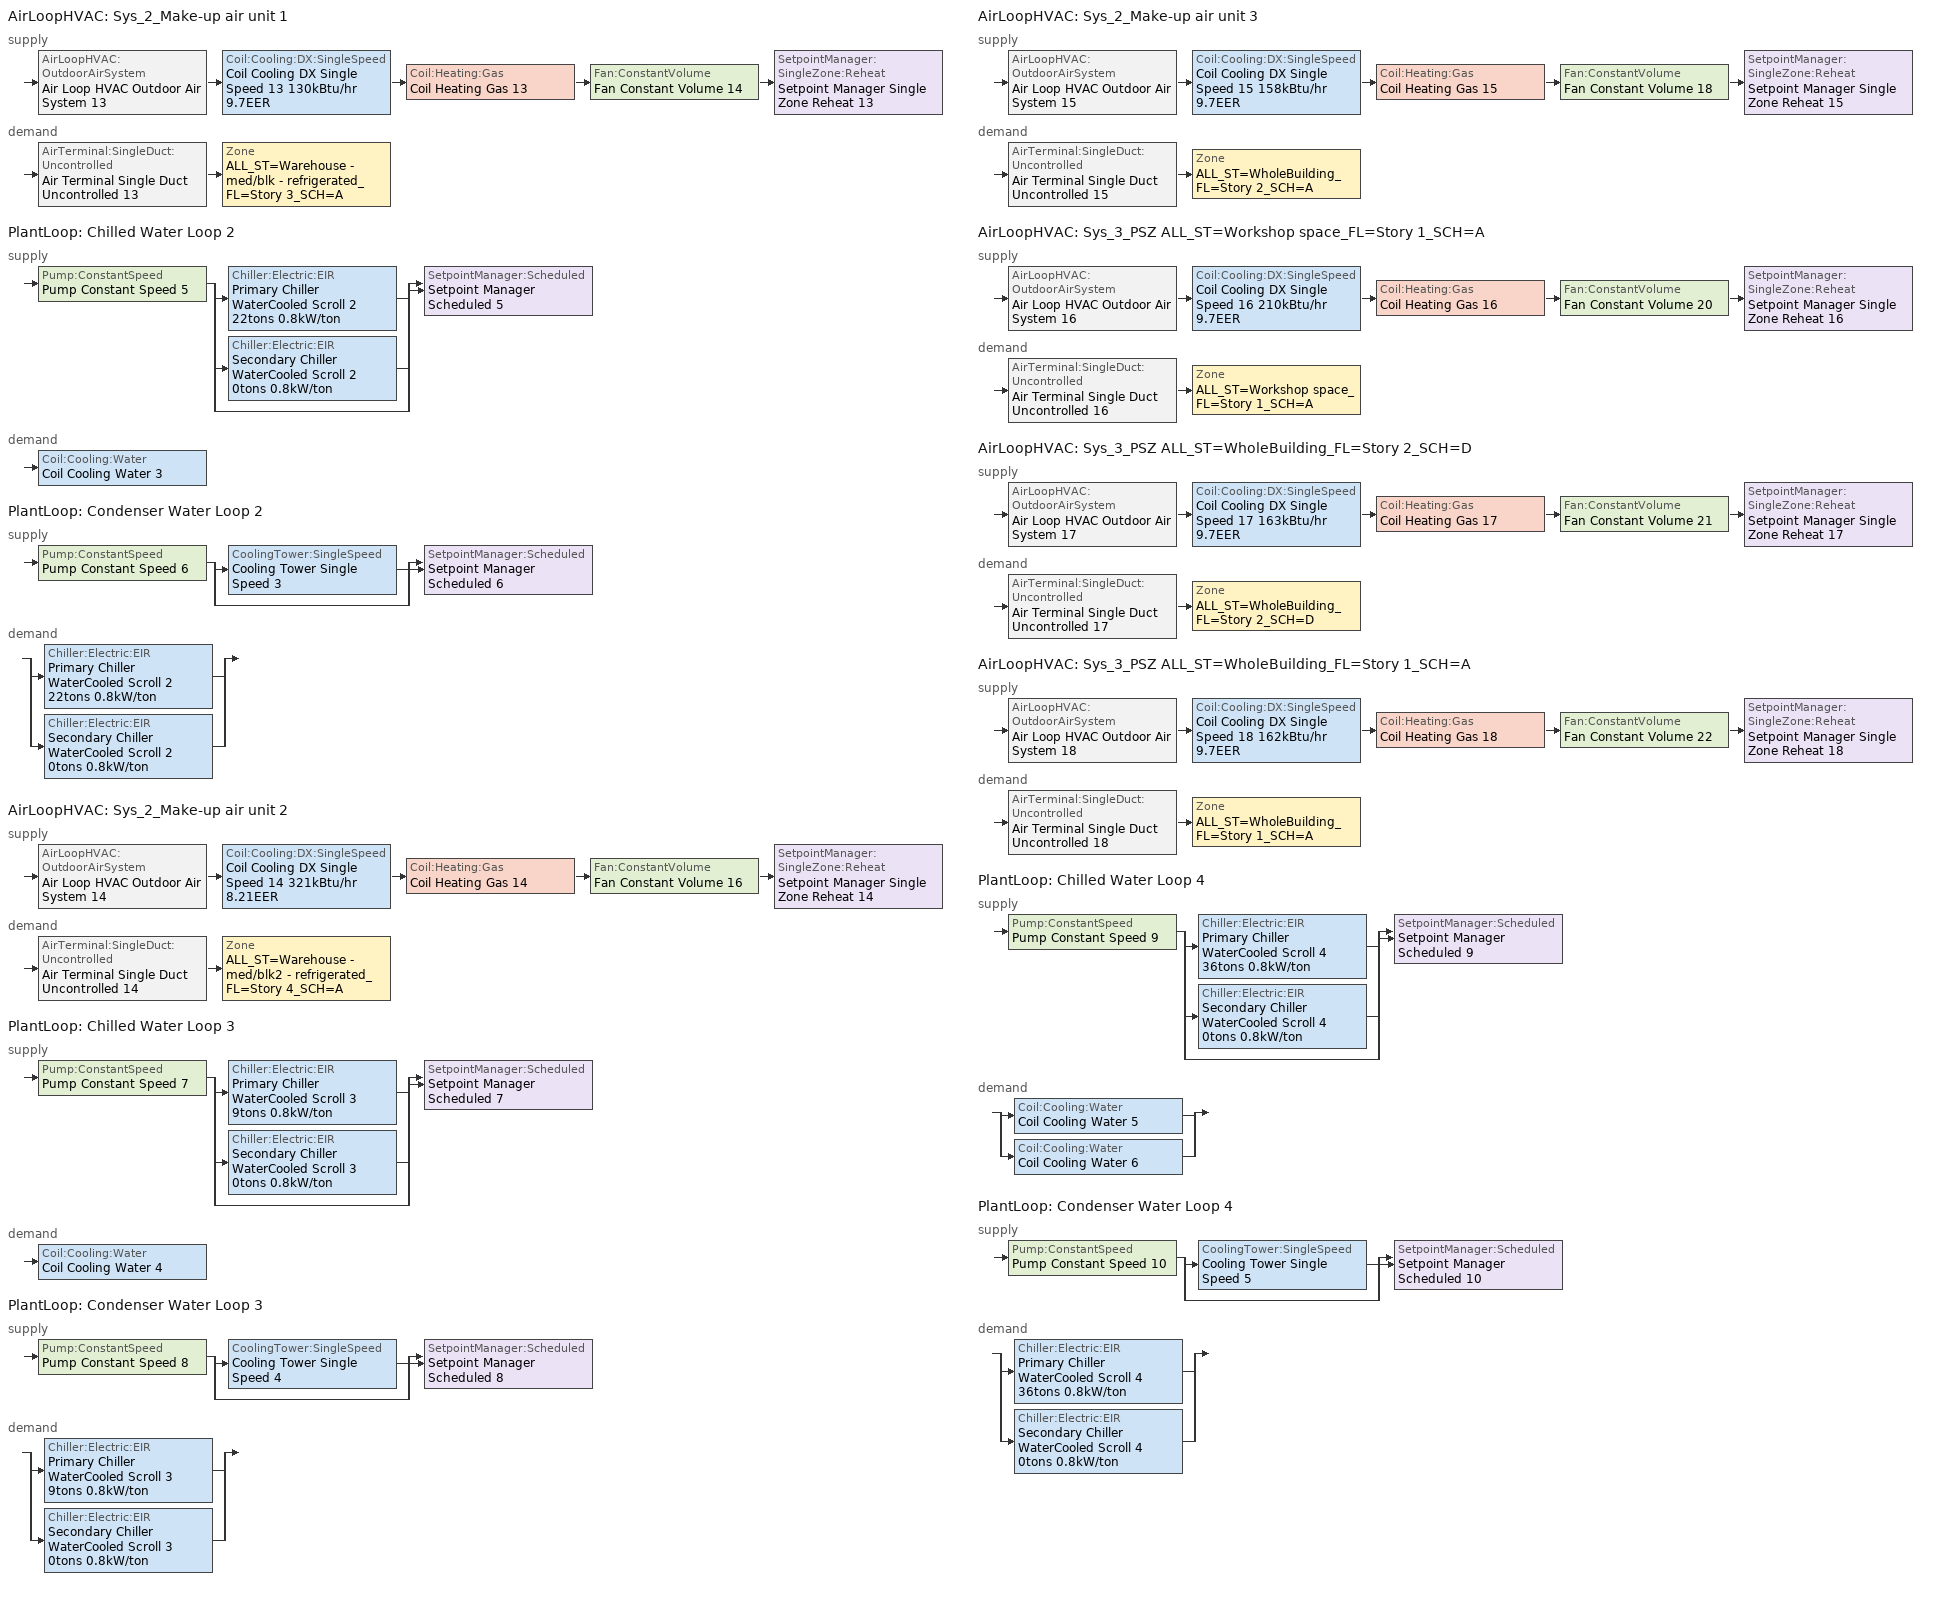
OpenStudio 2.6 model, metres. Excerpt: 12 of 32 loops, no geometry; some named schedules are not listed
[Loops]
AirLoopHVAC 'Sys_2_Make-up air unit 1'
 supply: AirLoopHVAC:OutdoorAirSystem 'Air Loop HVAC Outdoor Air System 13' > Coil:Cooling:DX:SingleSpeed 'Coil Cooling DX Single Speed 13 130kBtu/hr 9.7EER' > Coil:Heating:Gas 'Coil Heating Gas 13' > Fan:ConstantVolume 'Fan Constant Volume 14' > SetpointManager:SingleZone:Reheat 'Setpoint Manager Single Zone Reheat 13'
 demand: AirTerminal:SingleDuct:Uncontrolled 'Air Terminal Single Duct Uncontrolled 13' > Zone 'ALL_ST=Warehouse - med/blk - refrigerated_FL=Story 3_SCH=A'
PlantLoop 'Chilled Water Loop 2'
 supply: Pump:ConstantSpeed 'Pump Constant Speed 5' > split
  | Chiller:Electric:EIR 'Primary Chiller WaterCooled Scroll 2 22tons 0.8kW/ton'
  | Chiller:Electric:EIR 'Secondary Chiller WaterCooled Scroll 2 0tons 0.8kW/ton'
  | bypass
  join > SetpointManager:Scheduled 'Setpoint Manager Scheduled 5'
 demand: Coil:Cooling:Water 'Coil Cooling Water 3'
PlantLoop 'Condenser Water Loop 2'
 supply: Pump:ConstantSpeed 'Pump Constant Speed 6' > split
  | CoolingTower:SingleSpeed 'Cooling Tower Single Speed 3'
  | bypass
  join > SetpointManager:Scheduled 'Setpoint Manager Scheduled 6'
 demand: split
  | Chiller:Electric:EIR 'Primary Chiller WaterCooled Scroll 2 22tons 0.8kW/ton'
  | Chiller:Electric:EIR 'Secondary Chiller WaterCooled Scroll 2 0tons 0.8kW/ton'
AirLoopHVAC 'Sys_2_Make-up air unit 2'
 supply: AirLoopHVAC:OutdoorAirSystem 'Air Loop HVAC Outdoor Air System 14' > Coil:Cooling:DX:SingleSpeed 'Coil Cooling DX Single Speed 14 321kBtu/hr 8.21EER' > Coil:Heating:Gas 'Coil Heating Gas 14' > Fan:ConstantVolume 'Fan Constant Volume 16' > SetpointManager:SingleZone:Reheat 'Setpoint Manager Single Zone Reheat 14'
 demand: AirTerminal:SingleDuct:Uncontrolled 'Air Terminal Single Duct Uncontrolled 14' > Zone 'ALL_ST=Warehouse - med/blk2 - refrigerated_FL=Story 4_SCH=A'
PlantLoop 'Chilled Water Loop 3'
 supply: Pump:ConstantSpeed 'Pump Constant Speed 7' > split
  | Chiller:Electric:EIR 'Primary Chiller WaterCooled Scroll 3 9tons 0.8kW/ton'
  | Chiller:Electric:EIR 'Secondary Chiller WaterCooled Scroll 3 0tons 0.8kW/ton'
  | bypass
  join > SetpointManager:Scheduled 'Setpoint Manager Scheduled 7'
 demand: Coil:Cooling:Water 'Coil Cooling Water 4'
PlantLoop 'Condenser Water Loop 3'
 supply: Pump:ConstantSpeed 'Pump Constant Speed 8' > split
  | CoolingTower:SingleSpeed 'Cooling Tower Single Speed 4'
  | bypass
  join > SetpointManager:Scheduled 'Setpoint Manager Scheduled 8'
 demand: split
  | Chiller:Electric:EIR 'Primary Chiller WaterCooled Scroll 3 9tons 0.8kW/ton'
  | Chiller:Electric:EIR 'Secondary Chiller WaterCooled Scroll 3 0tons 0.8kW/ton'
AirLoopHVAC 'Sys_2_Make-up air unit 3'
 supply: AirLoopHVAC:OutdoorAirSystem 'Air Loop HVAC Outdoor Air System 15' > Coil:Cooling:DX:SingleSpeed 'Coil Cooling DX Single Speed 15 158kBtu/hr 9.7EER' > Coil:Heating:Gas 'Coil Heating Gas 15' > Fan:ConstantVolume 'Fan Constant Volume 18' > SetpointManager:SingleZone:Reheat 'Setpoint Manager Single Zone Reheat 15'
 demand: AirTerminal:SingleDuct:Uncontrolled 'Air Terminal Single Duct Uncontrolled 15' > Zone 'ALL_ST=WholeBuilding_FL=Story 2_SCH=A'
AirLoopHVAC 'Sys_3_PSZ ALL_ST=Workshop space_FL=Story 1_SCH=A'
 supply: AirLoopHVAC:OutdoorAirSystem 'Air Loop HVAC Outdoor Air System 16' > Coil:Cooling:DX:SingleSpeed 'Coil Cooling DX Single Speed 16 210kBtu/hr 9.7EER' > Coil:Heating:Gas 'Coil Heating Gas 16' > Fan:ConstantVolume 'Fan Constant Volume 20' > SetpointManager:SingleZone:Reheat 'Setpoint Manager Single Zone Reheat 16'
 demand: AirTerminal:SingleDuct:Uncontrolled 'Air Terminal Single Duct Uncontrolled 16' > Zone 'ALL_ST=Workshop space_FL=Story 1_SCH=A'
AirLoopHVAC 'Sys_3_PSZ ALL_ST=WholeBuilding_FL=Story 2_SCH=D'
 supply: AirLoopHVAC:OutdoorAirSystem 'Air Loop HVAC Outdoor Air System 17' > Coil:Cooling:DX:SingleSpeed 'Coil Cooling DX Single Speed 17 163kBtu/hr 9.7EER' > Coil:Heating:Gas 'Coil Heating Gas 17' > Fan:ConstantVolume 'Fan Constant Volume 21' > SetpointManager:SingleZone:Reheat 'Setpoint Manager Single Zone Reheat 17'
 demand: AirTerminal:SingleDuct:Uncontrolled 'Air Terminal Single Duct Uncontrolled 17' > Zone 'ALL_ST=WholeBuilding_FL=Story 2_SCH=D'
AirLoopHVAC 'Sys_3_PSZ ALL_ST=WholeBuilding_FL=Story 1_SCH=A'
 supply: AirLoopHVAC:OutdoorAirSystem 'Air Loop HVAC Outdoor Air System 18' > Coil:Cooling:DX:SingleSpeed 'Coil Cooling DX Single Speed 18 162kBtu/hr 9.7EER' > Coil:Heating:Gas 'Coil Heating Gas 18' > Fan:ConstantVolume 'Fan Constant Volume 22' > SetpointManager:SingleZone:Reheat 'Setpoint Manager Single Zone Reheat 18'
 demand: AirTerminal:SingleDuct:Uncontrolled 'Air Terminal Single Duct Uncontrolled 18' > Zone 'ALL_ST=WholeBuilding_FL=Story 1_SCH=A'
PlantLoop 'Chilled Water Loop 4'
 supply: Pump:ConstantSpeed 'Pump Constant Speed 9' > split
  | Chiller:Electric:EIR 'Primary Chiller WaterCooled Scroll 4 36tons 0.8kW/ton'
  | Chiller:Electric:EIR 'Secondary Chiller WaterCooled Scroll 4 0tons 0.8kW/ton'
  | bypass
  join > SetpointManager:Scheduled 'Setpoint Manager Scheduled 9'
 demand: split
  | Coil:Cooling:Water 'Coil Cooling Water 5'
  | Coil:Cooling:Water 'Coil Cooling Water 6'
PlantLoop 'Condenser Water Loop 4'
 supply: Pump:ConstantSpeed 'Pump Constant Speed 10' > split
  | CoolingTower:SingleSpeed 'Cooling Tower Single Speed 5'
  | bypass
  join > SetpointManager:Scheduled 'Setpoint Manager Scheduled 10'
 demand: split
  | Chiller:Electric:EIR 'Primary Chiller WaterCooled Scroll 4 36tons 0.8kW/ton'
  | Chiller:Electric:EIR 'Secondary Chiller WaterCooled Scroll 4 0tons 0.8kW/ton'
[Sizing:Zone] Zone Cooling Design Supply Air Temperature Input Method=SupplyAirTemperature; Zone Cooling Design Supply Air Temperature {C}=13; Zone Cooling Design Supply Air Temperature Difference {deltaC}=11.11; Zone Heating Design Supply Air Temperature Input Method=SupplyAirTemperature; Zone Heating Design Supply Air Temperature {C}=43; Zone Heating Design Supply Air Temperature Difference {deltaC}=11.11; Zone Cooling Design Supply Air Humidity Ratio {kg-H2O/kg-air}=0.0085; Zone Heating Design Supply Air Humidity Ratio {kg-H2O/kg-air}=0.008; Zone Heating Sizing Factor=1.3; Zone Cooling Sizing Factor=1.1; Cooling Design Air Flow Method=DesignDay; Heating Design Air Flow Method=DesignDay; Account for Dedicated Outdoor Air System=No; Dedicated Outdoor Air System Control Strategy=NeutralSupplyAir; Dedicated Outdoor Air Low Setpoint Temperature for Design {C}=autosize; Dedicated Outdoor Air High Setpoint Temperature for Design {C}=autosize
ALL_ST=Warehouse - med/blk - refrigerated_FL=Story 3_SCH=A; ALL_ST=Warehouse - med/blk2 - refrigerated_FL=Story 4_SCH=A; ALL_ST=Workshop space_FL=Story 1_SCH=A; ALL_ST=WholeBuilding_FL=Story 2_SCH=D; ALL_ST=WholeBuilding_FL=Story 2_SCH=A; ALL_ST=WholeBuilding_FL=Story 1_SCH=A
[Zone equipment]
ALL_ST=Warehouse - med/blk - refrigerated_FL=Story 3_SCH=A: Zone HVAC Four Pipe Fan Coil 2, Air Terminal Single Duct Uncontrolled 13
ALL_ST=Warehouse - med/blk2 - refrigerated_FL=Story 4_SCH=A: Zone HVAC Four Pipe Fan Coil 3, Air Terminal Single Duct Uncontrolled 14
ALL_ST=Workshop space_FL=Story 1_SCH=A: Air Terminal Single Duct Uncontrolled 16, Zone HVAC Baseboard Convective Water 12
ALL_ST=WholeBuilding_FL=Story 2_SCH=D: Air Terminal Single Duct Uncontrolled 17, Zone HVAC Baseboard Convective Water 13
ALL_ST=WholeBuilding_FL=Story 2_SCH=A: Zone HVAC Four Pipe Fan Coil 4, Air Terminal Single Duct Uncontrolled 15
ALL_ST=WholeBuilding_FL=Story 1_SCH=A: Air Terminal Single Duct Uncontrolled 18, Zone HVAC Baseboard Convective Water 14
[PlantLoop] Glycol Concentration=0; Plant Loop Volume {m3}=Autocalculate; Load Distribution Scheme=Optimal
Chilled Water Loop 2; Condenser Water Loop 2; Chilled Water Loop 3; Condenser Water Loop 3; Chilled Water Loop 4; Condenser Water Loop 4
[Sizing:Plant] Loop Design Temperature Difference {deltaC}=6; Sizing Option=NonCoincident; Zone Timesteps in Averaging Window=1; Coincident Sizing Factor Mode=None
Name | Loop Type | Design Loop Exit Temperature {C}
Chilled Water Loop 2; Chilled Water Loop 3; Chilled Water Loop 4 | Cooling | 7
Condenser Water Loop 2; Condenser Water Loop 3; Condenser Water Loop 4 | Condenser | 29
[AirLoopHVAC] Design Supply Air Flow Rate {m3/s}=AutoSize
Name | Availability Schedule
Sys_2_Make-up air unit 1 | Sys_2_Make-up air unit 1 Occ Sch
Sys_2_Make-up air unit 2 | Sys_2_Make-up air unit 2 Occ Sch
Sys_2_Make-up air unit 3 | Sys_2_Make-up air unit 3 Occ Sch
Sys_3_PSZ ALL_ST=Workshop space_FL=Story 1_SCH=A | Sys_3_PSZ ALL_ST=Workshop space_FL=Story 1_SCH=A Occ Sch
Sys_3_PSZ ALL_ST=WholeBuilding_FL=Story 2_SCH=D | Sys_3_PSZ ALL_ST=WholeBuilding_FL=Story 2_SCH=D Occ Sch
Sys_3_PSZ ALL_ST=WholeBuilding_FL=Story 1_SCH=A | Sys_3_PSZ ALL_ST=WholeBuilding_FL=Story 1_SCH=A Occ Sch
[Sizing:System] Type of Load to Size On=Sensible; Design Outdoor Air Flow Rate {m3/s}=Autosize; Minimum System Air Flow Ratio=1; Preheat Design Temperature {C}=7; Preheat Design Humidity Ratio {kg-H2O/kg-Air}=0.008; Precool Design Temperature {C}=13; Precool Design Humidity Ratio {kg-H2O/kg-Air}=0.008; Central Cooling Design Supply Air Temperature {C}=13; Sizing Option=NonCoincident; 100% Outdoor Air in Cooling=No; 100% Outdoor Air in Heating=No; Central Cooling Design Supply Air Humidity Ratio {kg-H2O/kg-Air}=0.0085; Central Heating Design Supply Air Humidity Ratio {kg-H2O/kg-Air}=0.008; Cooling Design Air Flow Method=DesignDay; Cooling Design Air Flow Rate {m3/s}=0; Heating Design Air Flow Method=DesignDay; Heating Design Air Flow Rate {m3/s}=0; System Outdoor Air Method=ZoneSum; Zone Maximum Outdoor Air Fraction=1; Cooling Supply Air Flow Rate Per Floor Area {m3/s-m2}=0.00996765; Cooling Fraction of Autosized Cooling Supply Air Flow Rate=1; Cooling Supply Air Flow Rate Per Unit Cooling Capacity {m3/s-W}=3.94755e-05; Heating Supply Air Flow Rate Per Floor Area {m3/s-m2}=0.00996765; Heating Fraction of Autosized Heating Supply Air Flow Rate=1; Heating Fraction of Autosized Cooling Supply Air Flow Rate=1; Heating Supply Air Flow Rate Per Unit Heating Capacity {m3/s-W}=3.15882e-05; Cooling Design Capacity Method=CoolingDesignCapacity; Cooling Design Capacity {W}=autosize; Cooling Design Capacity Per Floor Area {W/m2}=234.7; Fraction of Autosized Cooling Design Capacity=1; Heating Design Capacity Method=HeatingDesignCapacity; Heating Design Capacity {W}=autosize; Heating Design Capacity Per Floor Area {W/m2}=157; Fraction of Autosized Heating Design Capacity=1; Central Cooling Capacity Control Method=OnOff
Name | Central Heating Design Supply Air Temperature {C}
Sys_2_Make-up air unit 1; Sys_2_Make-up air unit 2; Sys_2_Make-up air unit 3 | 13.1
Sys_3_PSZ ALL_ST=Workshop space_FL=Story 1_SCH=A; Sys_3_PSZ ALL_ST=WholeBuilding_FL=Story 2_SCH=D; Sys_3_PSZ ALL_ST=WholeBuilding_FL=Story 1_SCH=A | 43
[Fan:ConstantVolume] Availability Schedule=Always On Discrete; Fan Efficiency=0.39975; Pressure Rise {Pa}=640; Maximum Flow Rate {m3/s}=AutoSize; Motor Efficiency=0.615
Fan Constant Volume 14; Fan Constant Volume 16; Fan Constant Volume 18; Fan Constant Volume 20; Fan Constant Volume 21; Fan Constant Volume 22
[Coil:Heating:Gas] Availability Schedule=Always On Discrete; Nominal Capacity {W}=AutoSize; Parasitic Electric Load {W}=0; Part Load Fraction Correlation Curve=FURNACE-EFFPLR-NECB2011; Parasitic Gas Load {W}=0
Name | Gas Burner Efficiency
Coil Heating Gas 13; Coil Heating Gas 14; Coil Heating Gas 15 | 0.924
Coil Heating Gas 16; Coil Heating Gas 17; Coil Heating Gas 18 | 0.81
[Coil:Cooling:DX:SingleSpeed] Rated Total Cooling Capacity {W}=autosize; Rated Sensible Heat Ratio=autosize; Rated Air Flow Rate {m3/s}=autosize; Rated Evaporator Fan Power Per Volume Flow Rate {W/(m3/s)}=773.3; Total Cooling Capacity Function of Temperature Curve=DXCOOL-NECB2011-REF-CAPFT; Total Cooling Capacity Function of Flow Fraction Curve=DXCOOL-NECB2011-REF-CAPFFLOW; Energy Input Ratio Function of Temperature Curve=DXCOOL-NECB2011-REF-COOLEIRFT; Energy Input Ratio Function of Flow Fraction Curve=DXCOOL-NECB2011-REF-COOLEIRFFLOW; Part Load Fraction Correlation Curve=DXCOOL-NECB2011-REF-COOLPLFFPLR; Condenser Type=AirCooled; Evaporative Condenser Effectiveness=0; Evaporative Condenser Air Flow Rate {m3/s}=Autosize; Evaporative Condenser Pump Rated Power Consumption {W}=Autosize; Crankcase Heater Capacity {W}=0; Maximum Outdoor Dry-Bulb Temperature for Crankcase Heater Operation {C}=0; Basin Heater Capacity {W/K}=0; Basin Heater Setpoint Temperature {C}=10
Name | Availability Schedule | Rated COP {W/W}
Coil Cooling DX Single Speed 13 130kBtu/hr 9.7EER | tpfc_clg_availability 1 | 3.37767
Coil Cooling DX Single Speed 14 321kBtu/hr 8.21EER | tpfc_clg_availability 2 | 2.98178
Coil Cooling DX Single Speed 15 158kBtu/hr 9.7EER | tpfc_clg_availability 3 | 3.39858
Coil Cooling DX Single Speed 16 210kBtu/hr 9.7EER | Always On Discrete | 3.43827
Coil Cooling DX Single Speed 17 163kBtu/hr 9.7EER | Always On Discrete | 3.40273
Coil Cooling DX Single Speed 18 162kBtu/hr 9.7EER | Always On Discrete | 3.40214
[Controller:OutdoorAir] Minimum Outdoor Air Flow Rate {m3/s}=autosize; Maximum Outdoor Air Flow Rate {m3/s}=Autosize; Economizer Control Type=DifferentialEnthalpy; Economizer Control Action Type=ModulateFlow; Lockout Type=NoLockout; Minimum Limit Type=FixedMinimum; High Humidity Control=No
Name | Minimum Outdoor Air Schedule | Controller Mechanical Ventilation | Heat Recovery Bypass Control Type
Controller Outdoor Air 13 | Sys_2_Make-up air unit 1 Occ Sch | Controller Mechanical Ventilation 13 | BypassWhenWithinEconomizerLimits
Controller Outdoor Air 14 | Sys_2_Make-up air unit 2 Occ Sch | Controller Mechanical Ventilation 14 | BypassWhenWithinEconomizerLimits
Controller Outdoor Air 15 | Sys_2_Make-up air unit 3 Occ Sch | Controller Mechanical Ventilation 15 | BypassWhenWithinEconomizerLimits
Controller Outdoor Air 16 | Sys_3_PSZ ALL_ST=Workshop space_FL=Story 1_SCH=A Occ Sch | Controller Mechanical Ventilation 16 | BypassWhenOAFlowGreaterThanMinimum
Controller Outdoor Air 17 | Sys_3_PSZ ALL_ST=WholeBuilding_FL=Story 2_SCH=D Occ Sch | Controller Mechanical Ventilation 17 | BypassWhenWithinEconomizerLimits
Controller Outdoor Air 18 | Sys_3_PSZ ALL_ST=WholeBuilding_FL=Story 1_SCH=A Occ Sch | Controller Mechanical Ventilation 18 | BypassWhenWithinEconomizerLimits
[Controller:MechanicalVentilation] Availability Schedule=Always On Discrete; System Outdoor Air Method=ZoneSum
Controller Mechanical Ventilation 13; Controller Mechanical Ventilation 14; Controller Mechanical Ventilation 15; Controller Mechanical Ventilation 16; Controller Mechanical Ventilation 17; Controller Mechanical Ventilation 18
[AirLoopHVAC:OutdoorAirSystem]
Name | Controller
Air Loop HVAC Outdoor Air System 13 | Controller Outdoor Air 13
Air Loop HVAC Outdoor Air System 14 | Controller Outdoor Air 14
Air Loop HVAC Outdoor Air System 15 | Controller Outdoor Air 15
Air Loop HVAC Outdoor Air System 16 | Controller Outdoor Air 16
Air Loop HVAC Outdoor Air System 17 | Controller Outdoor Air 17
Air Loop HVAC Outdoor Air System 18 | Controller Outdoor Air 18
[SetpointManager:SingleZone:Reheat]
Name | Minimum Supply Air Temperature {C} | Maximum Supply Air Temperature {C} | Control Zone
Setpoint Manager Single Zone Reheat 13 | 13.1 | 13 | ALL_ST=Warehouse - med/blk - refrigerated_FL=Story 3_SCH=A
Setpoint Manager Single Zone Reheat 14 | 13.1 | 13 | ALL_ST=Warehouse - med/blk2 - refrigerated_FL=Story 4_SCH=A
Setpoint Manager Single Zone Reheat 15 | 13.1 | 13 | ALL_ST=WholeBuilding_FL=Story 2_SCH=A
Setpoint Manager Single Zone Reheat 16 | 13 | 43 | ALL_ST=Workshop space_FL=Story 1_SCH=A
Setpoint Manager Single Zone Reheat 17 | 13 | 43 | ALL_ST=WholeBuilding_FL=Story 2_SCH=D
Setpoint Manager Single Zone Reheat 18 | 13 | 43 | ALL_ST=WholeBuilding_FL=Story 1_SCH=A
[AirTerminal:SingleDuct:Uncontrolled] Availability Schedule=Always On Discrete; Maximum Air Flow Rate {m3/s}=AutoSize
Air Terminal Single Duct Uncontrolled 13; Air Terminal Single Duct Uncontrolled 14; Air Terminal Single Duct Uncontrolled 15; Air Terminal Single Duct Uncontrolled 16; Air Terminal Single Duct Uncontrolled 17; Air Terminal Single Duct Uncontrolled 18
[Pump:ConstantSpeed] Rated Flow Rate {m3/s}=autosize; Rated Pump Head {Pa}=179352; Rated Power Consumption {W}=autosize; Fraction of Motor Inefficiencies to Fluid Stream=0; Pump Control Type=Intermittent; Design Power Sizing Method=PowerPerFlowPerPressure; Design Electric Power per Unit Flow Rate {W/(m3/s)}=348701.1; Design Shaft Power per Unit Flow Rate per Unit Head {W-s/m3-Pa}=1.28205
Name | Motor Efficiency
Pump Constant Speed 5; Pump Constant Speed 7; Pump Constant Speed 8 | 0.855
Pump Constant Speed 6; Pump Constant Speed 10 | 0.895
Pump Constant Speed 9 | 0.865
[Chiller:Electric:EIR] Reference COP {W/W}=4.5032; Cooling Capacity Function of Temperature Curve=WaterCooled_Scroll_CAPFT_NECB2011; Electric Input to Cooling Output Ratio Function of Temperature Curve=WaterCooled_Scroll_EIRFT_NECB2011; Electric Input to Cooling Output Ratio Function of Part Load Ratio Curve=WaterCooled_Scroll_EIRFPLR_NECB2011; Minimum Part Load Ratio=0.25; Minimum Unloading Ratio=0.25; Condenser Type=WaterCooled; Chiller Flow Mode=LeavingSetpointModulated; Design Heat Recovery Water Flow Rate {m3/s}=0; Sizing Factor=1; Basin Heater Capacity {W/K}=0; Basin Heater Setpoint Temperature {C}=10
Name | Reference Capacity {W}
Primary Chiller WaterCooled Scroll 2 22tons 0.8kW/ton | 75656.7
Secondary Chiller WaterCooled Scroll 2 0tons 0.8kW/ton; Secondary Chiller WaterCooled Scroll 3 0tons 0.8kW/ton; Secondary Chiller WaterCooled Scroll 4 0tons 0.8kW/ton | 0.001
Primary Chiller WaterCooled Scroll 3 9tons 0.8kW/ton | 32972.1
Primary Chiller WaterCooled Scroll 4 36tons 0.8kW/ton | 127400
[SetpointManager:Scheduled] Control Variable=Temperature
Name | Schedule
Setpoint Manager Scheduled 5 | CHW Temp 2
Setpoint Manager Scheduled 6 | CW Temp 2
Setpoint Manager Scheduled 7 | CHW Temp 3
Setpoint Manager Scheduled 8 | CW Temp 3
Setpoint Manager Scheduled 9 | CHW Temp 4
Setpoint Manager Scheduled 10 | CW Temp 4
[CoolingTower:SingleSpeed] Design Water Flow Rate {m3/s}=autosize; Design Air Flow Rate {m3/s}=autosize; U-Factor Times Area Value at Design Air Flow Rate {W/K}=autosize; Air Flow Rate in Free Convection Regime {m3/s}=autosize; U-Factor Times Area Value at Free Convection Air Flow Rate {W/K}=autosize; Performance Input Method=UFactorTimesAreaAndDesignWaterFlowRate; Free Convection Capacity {W}=0; Basin Heater Capacity {W/K}=0; Evaporation Loss Mode=LossFactor; Evaporation Loss Factor {percent/K}=0.2; Drift Loss Percent {percent}=0.008; Blowdown Calculation Mode=ConcentrationRatio; Blowdown Concentration Ratio=3; Capacity Control=FanCycling; Number of Cells=1; Cell Control=MinimalCell; Cell Minimum  Water Flow Rate Fraction=0.33; Cell Maximum Water Flow Rate Fraction=2.5; Sizing Factor=1; Free Convection Air Flow Rate Sizing Factor=0.1; Free Convection U-Factor Times Area Value Sizing Factor=0.1; Heat Rejection Capacity and Nominal Capacity Sizing Ratio=1.25; Free Convection Nominal Capacity Sizing Factor=0.1; Design Inlet Air Dry-Bulb Temperature {C}=35; Design Inlet Air Wet-Bulb Temperature {C}=24; Design Approach Temperature {deltaC}=5; Design Range Temperature {deltaC}=6
Name | Fan Power at Design Air Flow Rate {W}
Cooling Tower Single Speed 3; Cooling Tower Single Speed 4 | autosize
Cooling Tower Single Speed 5 | 2335.37
[Coil:Cooling:Water]
Name | Availability Schedule
Coil Cooling Water 3 | tpfc_clg_availability 2
Coil Cooling Water 4 | tpfc_clg_availability 3
Coil Cooling Water 5; Coil Cooling Water 6 | Always On Discrete
[Controller:WaterCoil] Action=Reverse; Minimum Actuated Flow {m3/s}=0
Name | Water Coil
Controller Water Coil 6 | Coil Cooling Water 3
Controller Water Coil 8 | Coil Cooling Water 4
Controller Water Coil 10 | Coil Cooling Water 5
Controller Water Coil 13 | Coil Cooling Water 6
[Schedule:Ruleset]
Name | Default Day Schedule | Summer Design Day Schedule | Winter Design Day Schedule
tpfc_clg_availability 1 | Schedule Day 8
tpfc_clg_availability 2 | Schedule Day 12
CHW Temp 2 | Schedule Day 13
CW Temp 2 | Schedule Day 14
tpfc_clg_availability 3 | Schedule Day 16
CHW Temp 3 | Schedule Day 17
CW Temp 3 | Schedule Day 18
CHW Temp 4 | Schedule Day 19
CW Temp 4 | Schedule Day 20
Sys_2_Make-up air unit 1 Occ Sch | Sys_2_Make-up air unit 1 Occ Sch Default | Sys_2_Make-up air unit 1 Occ Sch Summer Design Day | Sys_2_Make-up air unit 1 Occ Sch Winter Design Day
Sys_2_Make-up air unit 2 Occ Sch | Sys_2_Make-up air unit 2 Occ Sch Default | Sys_2_Make-up air unit 2 Occ Sch Summer Design Day | Sys_2_Make-up air unit 2 Occ Sch Winter Design Day
Sys_2_Make-up air unit 3 Occ Sch | Sys_2_Make-up air unit 3 Occ Sch Default | Sys_2_Make-up air unit 3 Occ Sch Summer Design Day | Sys_2_Make-up air unit 3 Occ Sch Winter Design Day
Sys_3_PSZ ALL_ST=WholeBuilding_FL=Story 1_SCH=A Occ Sch | Sys_3_PSZ ALL_ST=WholeBuilding_FL=Story 1_SCH=A Occ Sch Default | Sys_3_PSZ ALL_ST=WholeBuilding_FL=Story 1_SCH=A Occ Sch Summer Design Day | Sys_3_PSZ ALL_ST=WholeBuilding_FL=Story 1_SCH=A Occ Sch Winter Design Day
Sys_3_PSZ ALL_ST=WholeBuilding_FL=Story 2_SCH=D Occ Sch | Sys_3_PSZ ALL_ST=WholeBuilding_FL=Story 2_SCH=D Occ Sch Default | Sys_3_PSZ ALL_ST=WholeBuilding_FL=Story 2_SCH=D Occ Sch Summer Design Day | Sys_3_PSZ ALL_ST=WholeBuilding_FL=Story 2_SCH=D Occ Sch Winter Design Day
Sys_3_PSZ ALL_ST=Workshop space_FL=Story 1_SCH=A Occ Sch | Sys_3_PSZ ALL_ST=Workshop space_FL=Story 1_SCH=A Occ Sch Default | Sys_3_PSZ ALL_ST=Workshop space_FL=Story 1_SCH=A Occ Sch Summer Design Day | Sys_3_PSZ ALL_ST=Workshop space_FL=Story 1_SCH=A Occ Sch Winter Design Day
[Schedule:Day]
Schedule Day 8; tpfc_clg_availability_sch_rule_day 3; tpfc_clg_availability_sch_rule_day 5; Schedule Day 12; tpfc_clg_availability_sch_rule_day 6; tpfc_clg_availability_sch_rule_day 8; Schedule Day 16; tpfc_clg_availability_sch_rule_day 9; tpfc_clg_availability_sch_rule_day 11; Sys_2_Make-up air unit 1 Occ Sch Saturday; Sys_2_Make-up air unit 1 Occ Sch Sunday; Sys_2_Make-up air unit 2 Occ Sch Saturday; Sys_2_Make-up air unit 2 Occ Sch Sunday; Sys_2_Make-up air unit 3 Occ Sch Saturday; Sys_2_Make-up air unit 3 Occ Sch Sunday; Sys_3_PSZ ALL_ST=WholeBuilding_FL=Story 1_SCH=A Occ Sch Saturday; Sys_3_PSZ ALL_ST=WholeBuilding_FL=Story 1_SCH=A Occ Sch Sunday; Sys_3_PSZ ALL_ST=WholeBuilding_FL=Story 2_SCH=D Occ Sch Saturday; Sys_3_PSZ ALL_ST=WholeBuilding_FL=Story 2_SCH=D Occ Sch Sunday; Sys_3_PSZ ALL_ST=Workshop space_FL=Story 1_SCH=A Occ Sch Saturday; Sys_3_PSZ ALL_ST=Workshop space_FL=Story 1_SCH=A Occ Sch Sunday: 24, 0, 0
tpfc_clg_availability_sch_rule_day 4; tpfc_clg_availability_sch_rule_day 7; tpfc_clg_availability_sch_rule_day 10; Sys_2_Make-up air unit 1 Occ Sch Default; Sys_2_Make-up air unit 1 Occ Sch Winter Design Day; Sys_2_Make-up air unit 1 Occ Sch Summer Design Day; Sys_2_Make-up air unit 2 Occ Sch Default; Sys_2_Make-up air unit 2 Occ Sch Winter Design Day; Sys_2_Make-up air unit 2 Occ Sch Summer Design Day; Sys_2_Make-up air unit 3 Occ Sch Default; Sys_2_Make-up air unit 3 Occ Sch Winter Design Day; Sys_2_Make-up air unit 3 Occ Sch Summer Design Day; Sys_3_PSZ ALL_ST=WholeBuilding_FL=Story 1_SCH=A Occ Sch Default; Sys_3_PSZ ALL_ST=WholeBuilding_FL=Story 1_SCH=A Occ Sch Winter Design Day; Sys_3_PSZ ALL_ST=WholeBuilding_FL=Story 1_SCH=A Occ Sch Summer Design Day; Sys_3_PSZ ALL_ST=WholeBuilding_FL=Story 2_SCH=D Occ Sch Default; Sys_3_PSZ ALL_ST=WholeBuilding_FL=Story 2_SCH=D Occ Sch Winter Design Day; Sys_3_PSZ ALL_ST=WholeBuilding_FL=Story 2_SCH=D Occ Sch Summer Design Day; Sys_3_PSZ ALL_ST=Workshop space_FL=Story 1_SCH=A Occ Sch Default; Sys_3_PSZ ALL_ST=Workshop space_FL=Story 1_SCH=A Occ Sch Winter Design Day; Sys_3_PSZ ALL_ST=Workshop space_FL=Story 1_SCH=A Occ Sch Summer Design Day: 24, 0, 1
Schedule Day 13; wkdCHW Temp 5; satCHW Temp 5; sunCHW Temp 5; Schedule Day 17; wkdCHW Temp 7; satCHW Temp 7; sunCHW Temp 7; Schedule Day 19; wkdCHW Temp 9; satCHW Temp 9; sunCHW Temp 9: 1, 0, 7, 2, 0, 7, 3, 0, 7, 4, 0, 7, 5, 0, 7, 6, 0, 7, 7, 0, 7, 8, 0, 7, 9, 0, 7, 10, 0, 7, 11, 0, 7, 12, 0, 7, 13, 0, 7, 14, 0, 7, 15, 0, 7, 16, 0, 7, 17, 0, 7, 18, 0, 7, 19, 0, 7, 20, 0, 7, 21, 0, 7, 22, 0, 7, 23, 0, 7, 24, 0, 7
Schedule Day 14; wkdCW Temp 5; satCW Temp 5; sunCW Temp 5; Schedule Day 18; wkdCW Temp 7; satCW Temp 7; sunCW Temp 7; Schedule Day 20; wkdCW Temp 9; satCW Temp 9; sunCW Temp 9: 1, 0, 29, 2, 0, 29, 3, 0, 29, 4, 0, 29, 5, 0, 29, 6, 0, 29, 7, 0, 29, 8, 0, 29, 9, 0, 29, 10, 0, 29, 11, 0, 29, 12, 0, 29, 13, 0, 29, 14, 0, 29, 15, 0, 29, 16, 0, 29, 17, 0, 29, 18, 0, 29, 19, 0, 29, 20, 0, 29, 21, 0, 29, 22, 0, 29, 23, 0, 29, 24, 0, 29
Sys_2_Make-up air unit 1 Occ Sch Monday; Sys_2_Make-up air unit 1 Occ Sch Tuesday; Sys_2_Make-up air unit 1 Occ Sch Wednesday; Sys_2_Make-up air unit 1 Occ Sch Thursday; Sys_2_Make-up air unit 1 Occ Sch Friday; Sys_2_Make-up air unit 2 Occ Sch Monday; Sys_2_Make-up air unit 2 Occ Sch Tuesday; Sys_2_Make-up air unit 2 Occ Sch Wednesday; Sys_2_Make-up air unit 2 Occ Sch Thursday; Sys_2_Make-up air unit 2 Occ Sch Friday; Sys_2_Make-up air unit 3 Occ Sch Monday; Sys_2_Make-up air unit 3 Occ Sch Tuesday; Sys_2_Make-up air unit 3 Occ Sch Wednesday; Sys_2_Make-up air unit 3 Occ Sch Thursday; Sys_2_Make-up air unit 3 Occ Sch Friday; Sys_3_PSZ ALL_ST=WholeBuilding_FL=Story 1_SCH=A Occ Sch Monday; Sys_3_PSZ ALL_ST=WholeBuilding_FL=Story 1_SCH=A Occ Sch Tuesday; Sys_3_PSZ ALL_ST=WholeBuilding_FL=Story 1_SCH=A Occ Sch Wednesday; Sys_3_PSZ ALL_ST=WholeBuilding_FL=Story 1_SCH=A Occ Sch Thursday; Sys_3_PSZ ALL_ST=WholeBuilding_FL=Story 1_SCH=A Occ Sch Friday; Sys_3_PSZ ALL_ST=Workshop space_FL=Story 1_SCH=A Occ Sch Monday; Sys_3_PSZ ALL_ST=Workshop space_FL=Story 1_SCH=A Occ Sch Tuesday; Sys_3_PSZ ALL_ST=Workshop space_FL=Story 1_SCH=A Occ Sch Wednesday; Sys_3_PSZ ALL_ST=Workshop space_FL=Story 1_SCH=A Occ Sch Thursday; Sys_3_PSZ ALL_ST=Workshop space_FL=Story 1_SCH=A Occ Sch Friday: 8, 0, 0, 19, 0, 1, 24, 0, 0
Sys_3_PSZ ALL_ST=WholeBuilding_FL=Story 2_SCH=D Occ Sch Monday; Sys_3_PSZ ALL_ST=WholeBuilding_FL=Story 2_SCH=D Occ Sch Tuesday; Sys_3_PSZ ALL_ST=WholeBuilding_FL=Story 2_SCH=D Occ Sch Wednesday; Sys_3_PSZ ALL_ST=WholeBuilding_FL=Story 2_SCH=D Occ Sch Thursday; Sys_3_PSZ ALL_ST=WholeBuilding_FL=Story 2_SCH=D Occ Sch Friday: 9, 0, 0, 18, 0, 1, 19, 0, 0, 22, 0, 1, 24, 0, 0
[Schedule:Rule] Date Specification Type=DateRange; Start Day=1
Name | Schedule Ruleset | Rule Order | Day Schedule | Apply Sunday | Apply Monday | Apply Tuesday | Apply Wednesday | Apply Thursday | Apply Friday | Apply Saturday | Start Month | End Month | End Day
tpfc_clg_availability_sch_rule 3 | tpfc_clg_availability 1 | 2 | tpfc_clg_availability_sch_rule_day 3 | Yes | Yes | Yes | Yes | Yes | Yes | Yes | 1 | 6 | 30
tpfc_clg_availability_sch_rule 4 | tpfc_clg_availability 1 | 1 | tpfc_clg_availability_sch_rule_day 4 | Yes | Yes | Yes | Yes | Yes | Yes | Yes | 7 | 10 | 31
tpfc_clg_availability_sch_rule 5 | tpfc_clg_availability 1 | 0 | tpfc_clg_availability_sch_rule_day 5 | Yes | Yes | Yes | Yes | Yes | Yes | Yes | 11 | 12 | 31
tpfc_clg_availability_sch_rule 6 | tpfc_clg_availability 2 | 2 | tpfc_clg_availability_sch_rule_day 6 | Yes | Yes | Yes | Yes | Yes | Yes | Yes | 1 | 6 | 30
tpfc_clg_availability_sch_rule 7 | tpfc_clg_availability 2 | 1 | tpfc_clg_availability_sch_rule_day 7 | Yes | Yes | Yes | Yes | Yes | Yes | Yes | 7 | 10 | 31
tpfc_clg_availability_sch_rule 8 | tpfc_clg_availability 2 | 0 | tpfc_clg_availability_sch_rule_day 8 | Yes | Yes | Yes | Yes | Yes | Yes | Yes | 11 | 12 | 31
wkdCHW Temp rule 2 | CHW Temp 2 | 2 | wkdCHW Temp 5 | No | Yes | Yes | Yes | Yes | Yes | No | 1 | 12 | 31
satCHW Temprule 2 | CHW Temp 2 | 1 | satCHW Temp 5 | No | No | No | No | No | No | Yes | 1 | 12 | 31
sunCHW Temprule 2 | CHW Temp 2 | 0 | sunCHW Temp 5 | Yes | No | No | No | No | No | No | 1 | 12 | 31
wkdCW Temp rule 2 | CW Temp 2 | 2 | wkdCW Temp 5 | No | Yes | Yes | Yes | Yes | Yes | No | 1 | 12 | 31
satCW Temprule 2 | CW Temp 2 | 1 | satCW Temp 5 | No | No | No | No | No | No | Yes | 1 | 12 | 31
sunCW Temprule 2 | CW Temp 2 | 0 | sunCW Temp 5 | Yes | No | No | No | No | No | No | 1 | 12 | 31
tpfc_clg_availability_sch_rule 9 | tpfc_clg_availability 3 | 2 | tpfc_clg_availability_sch_rule_day 9 | Yes | Yes | Yes | Yes | Yes | Yes | Yes | 1 | 6 | 30
tpfc_clg_availability_sch_rule 10 | tpfc_clg_availability 3 | 1 | tpfc_clg_availability_sch_rule_day 10 | Yes | Yes | Yes | Yes | Yes | Yes | Yes | 7 | 10 | 31
tpfc_clg_availability_sch_rule 11 | tpfc_clg_availability 3 | 0 | tpfc_clg_availability_sch_rule_day 11 | Yes | Yes | Yes | Yes | Yes | Yes | Yes | 11 | 12 | 31
wkdCHW Temp rule 3 | CHW Temp 3 | 2 | wkdCHW Temp 7 | No | Yes | Yes | Yes | Yes | Yes | No | 1 | 12 | 31
satCHW Temprule 3 | CHW Temp 3 | 1 | satCHW Temp 7 | No | No | No | No | No | No | Yes | 1 | 12 | 31
sunCHW Temprule 3 | CHW Temp 3 | 0 | sunCHW Temp 7 | Yes | No | No | No | No | No | No | 1 | 12 | 31
wkdCW Temp rule 3 | CW Temp 3 | 2 | wkdCW Temp 7 | No | Yes | Yes | Yes | Yes | Yes | No | 1 | 12 | 31
satCW Temprule 3 | CW Temp 3 | 1 | satCW Temp 7 | No | No | No | No | No | No | Yes | 1 | 12 | 31
sunCW Temprule 3 | CW Temp 3 | 0 | sunCW Temp 7 | Yes | No | No | No | No | No | No | 1 | 12 | 31
wkdCHW Temp rule 4 | CHW Temp 4 | 2 | wkdCHW Temp 9 | No | Yes | Yes | Yes | Yes | Yes | No | 1 | 12 | 31
satCHW Temprule 4 | CHW Temp 4 | 1 | satCHW Temp 9 | No | No | No | No | No | No | Yes | 1 | 12 | 31
sunCHW Temprule 4 | CHW Temp 4 | 0 | sunCHW Temp 9 | Yes | No | No | No | No | No | No | 1 | 12 | 31
wkdCW Temp rule 4 | CW Temp 4 | 2 | wkdCW Temp 9 | No | Yes | Yes | Yes | Yes | Yes | No | 1 | 12 | 31
satCW Temprule 4 | CW Temp 4 | 1 | satCW Temp 9 | No | No | No | No | No | No | Yes | 1 | 12 | 31
sunCW Temprule 4 | CW Temp 4 | 0 | sunCW Temp 9 | Yes | No | No | No | No | No | No | 1 | 12 | 31
Sys_2_Make-up air unit 1 Occ Sch Monday Rule | Sys_2_Make-up air unit 1 Occ Sch | 6 | Sys_2_Make-up air unit 1 Occ Sch Monday |  | Yes |  |  |  |  |  | 1 | 12 | 25
Sys_2_Make-up air unit 1 Occ Sch Tuesday Rule | Sys_2_Make-up air unit 1 Occ Sch | 5 | Sys_2_Make-up air unit 1 Occ Sch Tuesday |  |  | Yes |  |  |  |  | 1 | 12 | 26
Sys_2_Make-up air unit 1 Occ Sch Wednesday Rule | Sys_2_Make-up air unit 1 Occ Sch | 4 | Sys_2_Make-up air unit 1 Occ Sch Wednesday |  |  |  | Yes |  |  |  | 1 | 12 | 27
Sys_2_Make-up air unit 1 Occ Sch Thursday Rule | Sys_2_Make-up air unit 1 Occ Sch | 3 | Sys_2_Make-up air unit 1 Occ Sch Thursday |  |  |  |  | Yes |  |  | 1 | 12 | 28
Sys_2_Make-up air unit 1 Occ Sch Friday Rule | Sys_2_Make-up air unit 1 Occ Sch | 2 | Sys_2_Make-up air unit 1 Occ Sch Friday |  |  |  |  |  | Yes |  | 1 | 12 | 29
Sys_2_Make-up air unit 1 Occ Sch Saturday Rule | Sys_2_Make-up air unit 1 Occ Sch | 1 | Sys_2_Make-up air unit 1 Occ Sch Saturday |  |  |  |  |  |  | Yes | 1 | 12 | 30
Sys_2_Make-up air unit 1 Occ Sch Sunday Rule | Sys_2_Make-up air unit 1 Occ Sch | 0 | Sys_2_Make-up air unit 1 Occ Sch Sunday | Yes |  |  |  |  |  |  | 1 | 12 | 31
Sys_2_Make-up air unit 2 Occ Sch Monday Rule | Sys_2_Make-up air unit 2 Occ Sch | 6 | Sys_2_Make-up air unit 2 Occ Sch Monday |  | Yes |  |  |  |  |  | 1 | 12 | 25
Sys_2_Make-up air unit 2 Occ Sch Tuesday Rule | Sys_2_Make-up air unit 2 Occ Sch | 5 | Sys_2_Make-up air unit 2 Occ Sch Tuesday |  |  | Yes |  |  |  |  | 1 | 12 | 26
Sys_2_Make-up air unit 2 Occ Sch Wednesday Rule | Sys_2_Make-up air unit 2 Occ Sch | 4 | Sys_2_Make-up air unit 2 Occ Sch Wednesday |  |  |  | Yes |  |  |  | 1 | 12 | 27
Sys_2_Make-up air unit 2 Occ Sch Thursday Rule | Sys_2_Make-up air unit 2 Occ Sch | 3 | Sys_2_Make-up air unit 2 Occ Sch Thursday |  |  |  |  | Yes |  |  | 1 | 12 | 28
Sys_2_Make-up air unit 2 Occ Sch Friday Rule | Sys_2_Make-up air unit 2 Occ Sch | 2 | Sys_2_Make-up air unit 2 Occ Sch Friday |  |  |  |  |  | Yes |  | 1 | 12 | 29
Sys_2_Make-up air unit 2 Occ Sch Saturday Rule | Sys_2_Make-up air unit 2 Occ Sch | 1 | Sys_2_Make-up air unit 2 Occ Sch Saturday |  |  |  |  |  |  | Yes | 1 | 12 | 30
Sys_2_Make-up air unit 2 Occ Sch Sunday Rule | Sys_2_Make-up air unit 2 Occ Sch | 0 | Sys_2_Make-up air unit 2 Occ Sch Sunday | Yes |  |  |  |  |  |  | 1 | 12 | 31
Sys_2_Make-up air unit 3 Occ Sch Monday Rule | Sys_2_Make-up air unit 3 Occ Sch | 6 | Sys_2_Make-up air unit 3 Occ Sch Monday |  | Yes |  |  |  |  |  | 1 | 12 | 25
Sys_2_Make-up air unit 3 Occ Sch Tuesday Rule | Sys_2_Make-up air unit 3 Occ Sch | 5 | Sys_2_Make-up air unit 3 Occ Sch Tuesday |  |  | Yes |  |  |  |  | 1 | 12 | 26
Sys_2_Make-up air unit 3 Occ Sch Wednesday Rule | Sys_2_Make-up air unit 3 Occ Sch | 4 | Sys_2_Make-up air unit 3 Occ Sch Wednesday |  |  |  | Yes |  |  |  | 1 | 12 | 27
Sys_2_Make-up air unit 3 Occ Sch Thursday Rule | Sys_2_Make-up air unit 3 Occ Sch | 3 | Sys_2_Make-up air unit 3 Occ Sch Thursday |  |  |  |  | Yes |  |  | 1 | 12 | 28
Sys_2_Make-up air unit 3 Occ Sch Friday Rule | Sys_2_Make-up air unit 3 Occ Sch | 2 | Sys_2_Make-up air unit 3 Occ Sch Friday |  |  |  |  |  | Yes |  | 1 | 12 | 29
Sys_2_Make-up air unit 3 Occ Sch Saturday Rule | Sys_2_Make-up air unit 3 Occ Sch | 1 | Sys_2_Make-up air unit 3 Occ Sch Saturday |  |  |  |  |  |  | Yes | 1 | 12 | 30
Sys_2_Make-up air unit 3 Occ Sch Sunday Rule | Sys_2_Make-up air unit 3 Occ Sch | 0 | Sys_2_Make-up air unit 3 Occ Sch Sunday | Yes |  |  |  |  |  |  | 1 | 12 | 31
Sys_3_PSZ ALL_ST=WholeBuilding_FL=Story 1_SCH=A Occ Sch Monday Rule | Sys_3_PSZ ALL_ST=WholeBuilding_FL=Story 1_SCH=A Occ Sch | 6 | Sys_3_PSZ ALL_ST=WholeBuilding_FL=Story 1_SCH=A Occ Sch Monday |  | Yes |  |  |  |  |  | 1 | 12 | 25
Sys_3_PSZ ALL_ST=WholeBuilding_FL=Story 1_SCH=A Occ Sch Tuesday Rule | Sys_3_PSZ ALL_ST=WholeBuilding_FL=Story 1_SCH=A Occ Sch | 5 | Sys_3_PSZ ALL_ST=WholeBuilding_FL=Story 1_SCH=A Occ Sch Tuesday |  |  | Yes |  |  |  |  | 1 | 12 | 26
Sys_3_PSZ ALL_ST=WholeBuilding_FL=Story 1_SCH=A Occ Sch Wednesday Rule | Sys_3_PSZ ALL_ST=WholeBuilding_FL=Story 1_SCH=A Occ Sch | 4 | Sys_3_PSZ ALL_ST=WholeBuilding_FL=Story 1_SCH=A Occ Sch Wednesday |  |  |  | Yes |  |  |  | 1 | 12 | 27
Sys_3_PSZ ALL_ST=WholeBuilding_FL=Story 1_SCH=A Occ Sch Thursday Rule | Sys_3_PSZ ALL_ST=WholeBuilding_FL=Story 1_SCH=A Occ Sch | 3 | Sys_3_PSZ ALL_ST=WholeBuilding_FL=Story 1_SCH=A Occ Sch Thursday |  |  |  |  | Yes |  |  | 1 | 12 | 28
Sys_3_PSZ ALL_ST=WholeBuilding_FL=Story 1_SCH=A Occ Sch Friday Rule | Sys_3_PSZ ALL_ST=WholeBuilding_FL=Story 1_SCH=A Occ Sch | 2 | Sys_3_PSZ ALL_ST=WholeBuilding_FL=Story 1_SCH=A Occ Sch Friday |  |  |  |  |  | Yes |  | 1 | 12 | 29
Sys_3_PSZ ALL_ST=WholeBuilding_FL=Story 1_SCH=A Occ Sch Saturday Rule | Sys_3_PSZ ALL_ST=WholeBuilding_FL=Story 1_SCH=A Occ Sch | 1 | Sys_3_PSZ ALL_ST=WholeBuilding_FL=Story 1_SCH=A Occ Sch Saturday |  |  |  |  |  |  | Yes | 1 | 12 | 30
Sys_3_PSZ ALL_ST=WholeBuilding_FL=Story 1_SCH=A Occ Sch Sunday Rule | Sys_3_PSZ ALL_ST=WholeBuilding_FL=Story 1_SCH=A Occ Sch | 0 | Sys_3_PSZ ALL_ST=WholeBuilding_FL=Story 1_SCH=A Occ Sch Sunday | Yes |  |  |  |  |  |  | 1 | 12 | 31
Sys_3_PSZ ALL_ST=WholeBuilding_FL=Story 2_SCH=D Occ Sch Monday Rule | Sys_3_PSZ ALL_ST=WholeBuilding_FL=Story 2_SCH=D Occ Sch | 6 | Sys_3_PSZ ALL_ST=WholeBuilding_FL=Story 2_SCH=D Occ Sch Monday |  | Yes |  |  |  |  |  | 1 | 12 | 25
Sys_3_PSZ ALL_ST=WholeBuilding_FL=Story 2_SCH=D Occ Sch Tuesday Rule | Sys_3_PSZ ALL_ST=WholeBuilding_FL=Story 2_SCH=D Occ Sch | 5 | Sys_3_PSZ ALL_ST=WholeBuilding_FL=Story 2_SCH=D Occ Sch Tuesday |  |  | Yes |  |  |  |  | 1 | 12 | 26
Sys_3_PSZ ALL_ST=WholeBuilding_FL=Story 2_SCH=D Occ Sch Wednesday Rule | Sys_3_PSZ ALL_ST=WholeBuilding_FL=Story 2_SCH=D Occ Sch | 4 | Sys_3_PSZ ALL_ST=WholeBuilding_FL=Story 2_SCH=D Occ Sch Wednesday |  |  |  | Yes |  |  |  | 1 | 12 | 27
Sys_3_PSZ ALL_ST=WholeBuilding_FL=Story 2_SCH=D Occ Sch Thursday Rule | Sys_3_PSZ ALL_ST=WholeBuilding_FL=Story 2_SCH=D Occ Sch | 3 | Sys_3_PSZ ALL_ST=WholeBuilding_FL=Story 2_SCH=D Occ Sch Thursday |  |  |  |  | Yes |  |  | 1 | 12 | 28
Sys_3_PSZ ALL_ST=WholeBuilding_FL=Story 2_SCH=D Occ Sch Friday Rule | Sys_3_PSZ ALL_ST=WholeBuilding_FL=Story 2_SCH=D Occ Sch | 2 | Sys_3_PSZ ALL_ST=WholeBuilding_FL=Story 2_SCH=D Occ Sch Friday |  |  |  |  |  | Yes |  | 1 | 12 | 29
Sys_3_PSZ ALL_ST=WholeBuilding_FL=Story 2_SCH=D Occ Sch Saturday Rule | Sys_3_PSZ ALL_ST=WholeBuilding_FL=Story 2_SCH=D Occ Sch | 1 | Sys_3_PSZ ALL_ST=WholeBuilding_FL=Story 2_SCH=D Occ Sch Saturday |  |  |  |  |  |  | Yes | 1 | 12 | 30
Sys_3_PSZ ALL_ST=WholeBuilding_FL=Story 2_SCH=D Occ Sch Sunday Rule | Sys_3_PSZ ALL_ST=WholeBuilding_FL=Story 2_SCH=D Occ Sch | 0 | Sys_3_PSZ ALL_ST=WholeBuilding_FL=Story 2_SCH=D Occ Sch Sunday | Yes |  |  |  |  |  |  | 1 | 12 | 31
Sys_3_PSZ ALL_ST=Workshop space_FL=Story 1_SCH=A Occ Sch Monday Rule | Sys_3_PSZ ALL_ST=Workshop space_FL=Story 1_SCH=A Occ Sch | 6 | Sys_3_PSZ ALL_ST=Workshop space_FL=Story 1_SCH=A Occ Sch Monday |  | Yes |  |  |  |  |  | 1 | 12 | 25
Sys_3_PSZ ALL_ST=Workshop space_FL=Story 1_SCH=A Occ Sch Tuesday Rule | Sys_3_PSZ ALL_ST=Workshop space_FL=Story 1_SCH=A Occ Sch | 5 | Sys_3_PSZ ALL_ST=Workshop space_FL=Story 1_SCH=A Occ Sch Tuesday |  |  | Yes |  |  |  |  | 1 | 12 | 26
Sys_3_PSZ ALL_ST=Workshop space_FL=Story 1_SCH=A Occ Sch Wednesday Rule | Sys_3_PSZ ALL_ST=Workshop space_FL=Story 1_SCH=A Occ Sch | 4 | Sys_3_PSZ ALL_ST=Workshop space_FL=Story 1_SCH=A Occ Sch Wednesday |  |  |  | Yes |  |  |  | 1 | 12 | 27
Sys_3_PSZ ALL_ST=Workshop space_FL=Story 1_SCH=A Occ Sch Thursday Rule | Sys_3_PSZ ALL_ST=Workshop space_FL=Story 1_SCH=A Occ Sch | 3 | Sys_3_PSZ ALL_ST=Workshop space_FL=Story 1_SCH=A Occ Sch Thursday |  |  |  |  | Yes |  |  | 1 | 12 | 28
Sys_3_PSZ ALL_ST=Workshop space_FL=Story 1_SCH=A Occ Sch Friday Rule | Sys_3_PSZ ALL_ST=Workshop space_FL=Story 1_SCH=A Occ Sch | 2 | Sys_3_PSZ ALL_ST=Workshop space_FL=Story 1_SCH=A Occ Sch Friday |  |  |  |  |  | Yes |  | 1 | 12 | 29
Sys_3_PSZ ALL_ST=Workshop space_FL=Story 1_SCH=A Occ Sch Saturday Rule | Sys_3_PSZ ALL_ST=Workshop space_FL=Story 1_SCH=A Occ Sch | 1 | Sys_3_PSZ ALL_ST=Workshop space_FL=Story 1_SCH=A Occ Sch Saturday |  |  |  |  |  |  | Yes | 1 | 12 | 30
Sys_3_PSZ ALL_ST=Workshop space_FL=Story 1_SCH=A Occ Sch Sunday Rule | Sys_3_PSZ ALL_ST=Workshop space_FL=Story 1_SCH=A Occ Sch | 0 | Sys_3_PSZ ALL_ST=Workshop space_FL=Story 1_SCH=A Occ Sch Sunday | Yes |  |  |  |  |  |  | 1 | 12 | 31
[Schedule:Constant]
Always On Discrete: Value=1
[Curve:Biquadratic] Minimum Value of y=24
Name | Coefficient1 Constant | Coefficient2 x | Coefficient3 x**2 | Coefficient4 y | Coefficient5 y**2 | Coefficient6 x*y | Minimum Value of x | Maximum Value of x | Maximum Value of y
DXCOOL-NECB2011-REF-CAPFT | 0.867905 | 0.0142459 | 0.00055436 | -0.0075575 | 3.3e-05 | -0.0001918 | 13 | 24 | 46
DXCOOL-NECB2011-REF-COOLEIRFT | 0.116936 | 0.0284933 | -0.0004112 | 0.0214108 | 0.00016103 | -0.0006791 | 13 | 24 | 46
WaterCooled_Scroll_CAPFT_NECB2011 | 0.94418 | 0.0337102 | 9.75564e-05 | -0.00322114 | -4.91832e-05 | -0.000177584 | 5 | 10 | 35
WaterCooled_Scroll_EIRFT_NECB2011 | 0.727393 | -0.0118922 | 0.000541177 | 0.00187934 | 0.000473461 | -0.000711472 | 5 | 10 | 35
[Curve:Quadratic] Minimum Value of x=0; Maximum Value of x=1
Name | Coefficient1 Constant | Coefficient2 x | Coefficient3 x**2
DXCOOL-NECB2011-REF-CAPFFLOW; DXCOOL-NECB2011-REF-COOLEIRFFLOW | 1 | 0 | 0
WaterCooled_Scroll_EIRFPLR_NECB2011 | 0.04412 | 0.640367 | 0.319555
[Curve:Cubic] Maximum Value of x=1
Name | Coefficient1 Constant | Coefficient2 x | Coefficient3 x**2 | Coefficient4 x**3 | Minimum Value of x
DXCOOL-NECB2011-REF-COOLPLFFPLR | 0.0277 | 4.9151 | -8.184 | 4.2702 | 0.7
FURNACE-EFFPLR-NECB2011 | 0.7277 | 1.0667 | -1.5174 | 0.7282 | 0
